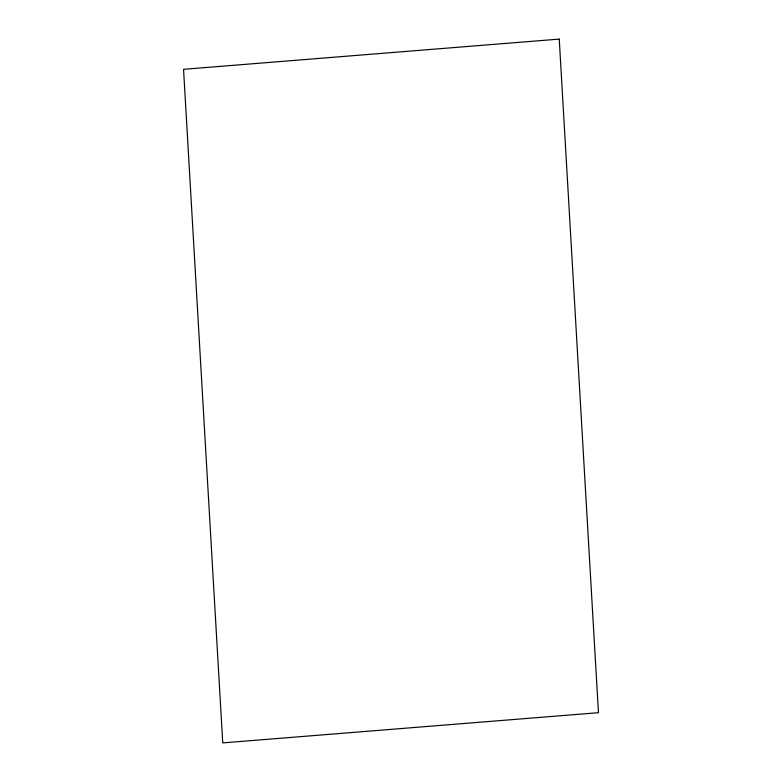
<?xml version="1.0" encoding="UTF-8"?>
<svg xmlns="http://www.w3.org/2000/svg" width="782" height="782" viewBox="0 0 782 782"><rect width="100%" height="100%" fill="white"/><g stroke="black" fill="none" stroke-linecap="round" stroke-linejoin="round"><path stroke-width="1.17" d="M559.247 39.1L183.545 69.315L222.753 742.9L598.455 712.685L559.247 39.1"/></g></svg>
